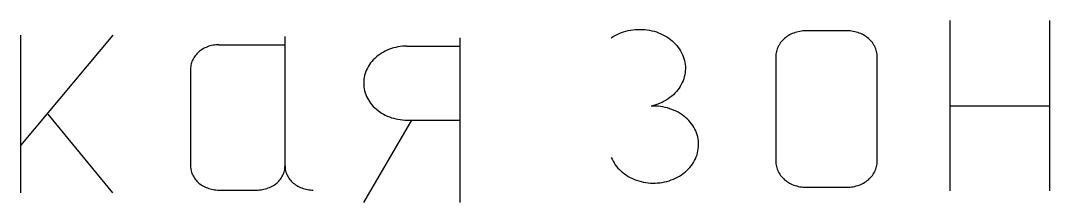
# Model space of a CAD drawing. Extents: x 8646 to 18206, y -17605 to -192.
# Drawn here: x 11150.675 to 11153.5, y -9040.853 to -9040.354 of the extents above; entities that cross this region are included whole.
import ezdxf

# ---------------------------------------------------------------- set-up
doc = ezdxf.new("R2010")
doc.units = 0
doc.layers.get('0').update_dxf_attribs({"linetype": 'CONTINUOUS'})

msp = doc.modelspace()

# ---------------------------------------------------------------- linework, layer by layer
at = {"color": 8, "linetype": 'CONTINUOUS'}
for p, q in [((11153.227, -9040.3544), (11153.227, -9040.8217)), ((11153.5003, -9040.3544), (11153.5003, -9040.8217)), ((11150.6749, -9040.3943), (11150.6749, -9040.8273)), ((11150.9282, -9040.3943), (11150.6749, -9040.6975)), ((11151.4011, -9040.753), (11151.4011, -9040.3984)), ((11152.297, -9040.4018), (11152.3022, -9040.3985)), ((11152.3022, -9040.3985), (11152.3076, -9040.3953)), ((11152.3076, -9040.3953), (11152.3132, -9040.3923)), ((11152.3132, -9040.3923), (11152.3191, -9040.3898)), ((11152.3191, -9040.3898), (11152.3249, -9040.3874)), ((11152.3249, -9040.3874), (11152.331, -9040.3853)), ((11152.331, -9040.3853), (11152.3373, -9040.3834)), ((11152.3373, -9040.3834), (11152.3436, -9040.3818)), ((11152.3436, -9040.3818), (11152.35, -9040.3805)), ((11152.35, -9040.3805), (11152.3564, -9040.3796)), ((11152.3564, -9040.3796), (11152.363, -9040.3789)), ((11152.363, -9040.3789), (11152.3695, -9040.3785)), ((11152.3695, -9040.3785), (11152.3761, -9040.3784)), ((11152.3761, -9040.3784), (11152.3826, -9040.3786)), ((11152.3826, -9040.3786), (11152.3892, -9040.3791)), ((11152.3892, -9040.3791), (11152.3956, -9040.3797)), ((11152.3956, -9040.3797), (11152.4022, -9040.3808)), ((11152.4022, -9040.3808), (11152.4085, -9040.3822)), ((11152.4085, -9040.3822), (11152.4148, -9040.3838)), ((11152.4148, -9040.3838), (11152.421, -9040.3857)), ((11152.421, -9040.3857), (11152.427, -9040.3879)), ((11152.427, -9040.3879), (11152.4329, -9040.3904)), ((11152.4329, -9040.3904), (11152.4387, -9040.3931)), ((11152.4387, -9040.3931), (11152.4442, -9040.3961)), ((11152.4442, -9040.3961), (11152.4497, -9040.3992)), ((11152.4497, -9040.3992), (11152.4548, -9040.4027)), ((11152.7796, -9040.3982), (11152.7762, -9040.4007)), ((11152.7831, -9040.3959), (11152.7796, -9040.3982)), ((11152.7867, -9040.3939), (11152.7831, -9040.3959)), ((11152.7905, -9040.3919), (11152.7867, -9040.3939)), ((11152.7942, -9040.3901), (11152.7905, -9040.3919)), ((11152.7982, -9040.3885), (11152.7942, -9040.3901)), ((11152.8022, -9040.387), (11152.7982, -9040.3885)), ((11152.8064, -9040.3858), (11152.8022, -9040.387)), ((11152.8106, -9040.3848), (11152.8064, -9040.3858)), ((11152.8148, -9040.3839), (11152.8106, -9040.3848)), ((11152.8192, -9040.3832), (11152.8148, -9040.3839)), ((11152.8235, -9040.3826), (11152.8192, -9040.3832)), ((11152.8279, -9040.3824), (11152.8235, -9040.3826)), ((11152.8323, -9040.3822), (11152.8279, -9040.3824)), ((11152.944, -9040.3822), (11152.8323, -9040.3822)), ((11152.9484, -9040.3824), (11152.944, -9040.3822)), ((11152.9527, -9040.3826), (11152.9484, -9040.3824)), ((11152.957, -9040.3832), (11152.9527, -9040.3826)), ((11152.9614, -9040.3839), (11152.957, -9040.3832)), ((11152.9656, -9040.3848), (11152.9614, -9040.3839)), ((11152.9699, -9040.3858), (11152.9656, -9040.3848)), ((11152.974, -9040.387), (11152.9699, -9040.3858)), ((11152.978, -9040.3885), (11152.974, -9040.387)), ((11152.982, -9040.3901), (11152.978, -9040.3885)), ((11152.9858, -9040.3919), (11152.982, -9040.3901)), ((11152.9896, -9040.3939), (11152.9858, -9040.3919)), ((11152.9932, -9040.3959), (11152.9896, -9040.3939)), ((11152.9966, -9040.3982), (11152.9932, -9040.3959)), ((11153, -9040.4007), (11152.9966, -9040.3982)), ((11151.1843, -9040.4279), (11151.1808, -9040.4295)), ((11151.188, -9040.4264), (11151.1843, -9040.4279)), ((11151.1917, -9040.425), (11151.188, -9040.4264)), ((11151.1956, -9040.4239), (11151.1917, -9040.425)), ((11151.1995, -9040.4229), (11151.1956, -9040.4239)), ((11151.2035, -9040.4221), (11151.1995, -9040.4229)), ((11151.2074, -9040.4215), (11151.2035, -9040.4221)), ((11151.2115, -9040.4209), (11151.2074, -9040.4215)), ((11151.2155, -9040.4207), (11151.2115, -9040.4209)), ((11151.2196, -9040.4206), (11151.2155, -9040.4207)), ((11151.2196, -9040.4206), (11151.4011, -9040.4206)), ((11151.7053, -9040.4279), (11151.6993, -9040.4293)), ((11151.7113, -9040.4266), (11151.7053, -9040.4279)), ((11151.7174, -9040.4256), (11151.7113, -9040.4266)), ((11151.7236, -9040.4249), (11151.7174, -9040.4256)), ((11151.7298, -9040.4245), (11151.7236, -9040.4249)), ((11151.736, -9040.4243), (11151.7298, -9040.4245)), ((11151.7356, -9040.4242), (11151.8804, -9040.4242)), ((11151.8813, -9040.4017), (11151.8813, -9040.8532)), ((11152.4548, -9040.4027), (11152.4599, -9040.4064)), ((11152.4599, -9040.4064), (11152.4645, -9040.4103)), ((11152.4645, -9040.4103), (11152.469, -9040.4144)), ((11152.469, -9040.4144), (11152.4732, -9040.4187)), ((11152.4732, -9040.4187), (11152.4773, -9040.4232)), ((11152.4773, -9040.4232), (11152.4809, -9040.4278)), ((11152.4809, -9040.4278), (11152.4843, -9040.4326)), ((11152.7541, -9040.4282), (11152.7526, -9040.4317)), ((11152.7558, -9040.4247), (11152.7541, -9040.4282)), ((11152.7577, -9040.4214), (11152.7558, -9040.4247)), ((11152.7597, -9040.418), (11152.7577, -9040.4214)), ((11152.7621, -9040.4149), (11152.7597, -9040.418)), ((11152.7646, -9040.4118), (11152.7621, -9040.4149)), ((11152.7672, -9040.4088), (11152.7646, -9040.4118)), ((11152.7701, -9040.406), (11152.7672, -9040.4088)), ((11152.7731, -9040.4033), (11152.7701, -9040.406)), ((11152.7762, -9040.4007), (11152.7731, -9040.4033)), ((11153.0032, -9040.4033), (11153, -9040.4007)), ((11153.0062, -9040.406), (11153.0032, -9040.4033)), ((11153.0091, -9040.4088), (11153.0062, -9040.406)), ((11153.0117, -9040.4118), (11153.0091, -9040.4088)), ((11153.0142, -9040.4149), (11153.0117, -9040.4118)), ((11153.0165, -9040.418), (11153.0142, -9040.4149)), ((11153.0185, -9040.4214), (11153.0165, -9040.418)), ((11153.0204, -9040.4247), (11153.0185, -9040.4214)), ((11153.0221, -9040.4282), (11153.0204, -9040.4247)), ((11153.0236, -9040.4317), (11153.0221, -9040.4282)), ((11151.1503, -9040.457), (11151.1486, -9040.46)), ((11151.1523, -9040.4539), (11151.1503, -9040.457)), ((11151.1544, -9040.4509), (11151.1523, -9040.4539)), ((11151.1567, -9040.448), (11151.1544, -9040.4509)), ((11151.1591, -9040.4453), (11151.1567, -9040.448)), ((11151.1619, -9040.4426), (11151.1591, -9040.4453)), ((11151.1646, -9040.4401), (11151.1619, -9040.4426)), ((11151.1676, -9040.4377), (11151.1646, -9040.4401)), ((11151.1707, -9040.4354), (11151.1676, -9040.4377)), ((11151.1739, -9040.4333), (11151.1707, -9040.4354)), ((11151.1773, -9040.4314), (11151.1739, -9040.4333)), ((11151.1808, -9040.4295), (11151.1773, -9040.4314)), ((11151.652, -9040.4542), (11151.6477, -9040.458)), ((11151.6565, -9040.4505), (11151.652, -9040.4542)), ((11151.6612, -9040.447), (11151.6565, -9040.4505)), ((11151.6661, -9040.4438), (11151.6612, -9040.447)), ((11151.6713, -9040.4408), (11151.6661, -9040.4438)), ((11151.6766, -9040.438), (11151.6713, -9040.4408)), ((11151.6821, -9040.4354), (11151.6766, -9040.438)), ((11151.6877, -9040.4332), (11151.6821, -9040.4354)), ((11151.6935, -9040.4311), (11151.6877, -9040.4332)), ((11151.6993, -9040.4293), (11151.6935, -9040.4311)), ((11152.4843, -9040.4326), (11152.4873, -9040.4375)), ((11152.4873, -9040.4375), (11152.4902, -9040.4427)), ((11152.4902, -9040.4427), (11152.4927, -9040.4479)), ((11152.4927, -9040.4479), (11152.4948, -9040.4532)), ((11152.4948, -9040.4532), (11152.4966, -9040.4586)), ((11152.7487, -9040.4501), (11152.7486, -9040.4538)), ((11152.7486, -9040.4538), (11152.7486, -9040.7402)), ((11152.749, -9040.4464), (11152.7487, -9040.4501)), ((11152.7496, -9040.4427), (11152.749, -9040.4464)), ((11152.7504, -9040.439), (11152.7496, -9040.4427)), ((11152.7514, -9040.4354), (11152.7504, -9040.439)), ((11152.7526, -9040.4317), (11152.7514, -9040.4354)), ((11153.0248, -9040.4354), (11153.0236, -9040.4317)), ((11153.0258, -9040.439), (11153.0248, -9040.4354)), ((11153.0267, -9040.4427), (11153.0258, -9040.439)), ((11153.0273, -9040.4464), (11153.0267, -9040.4427)), ((11153.0276, -9040.4501), (11153.0273, -9040.4464)), ((11153.0277, -9040.4538), (11153.0276, -9040.4501)), ((11153.0277, -9040.7402), (11153.0277, -9040.4538)), ((11151.142, -9040.4836), (11151.1419, -9040.4871)), ((11151.1423, -9040.4802), (11151.142, -9040.4836)), ((11151.1428, -9040.4767), (11151.1423, -9040.4802)), ((11151.1436, -9040.4732), (11151.1428, -9040.4767)), ((11151.1446, -9040.4699), (11151.1436, -9040.4732)), ((11151.1456, -9040.4665), (11151.1446, -9040.4699)), ((11151.1471, -9040.4633), (11151.1456, -9040.4665)), ((11151.1486, -9040.46), (11151.1471, -9040.4633)), ((11151.6274, -9040.4846), (11151.625, -9040.4895)), ((11151.6302, -9040.4799), (11151.6274, -9040.4846)), ((11151.6331, -9040.4752), (11151.6302, -9040.4799)), ((11151.6363, -9040.4706), (11151.6331, -9040.4752)), ((11151.6399, -9040.4662), (11151.6363, -9040.4706)), ((11151.6436, -9040.462), (11151.6399, -9040.4662)), ((11151.6477, -9040.458), (11151.6436, -9040.462)), ((11152.4966, -9040.4586), (11152.498, -9040.4641)), ((11152.498, -9040.4641), (11152.4992, -9040.4696)), ((11152.4992, -9040.4696), (11152.5, -9040.4752)), ((11152.5, -9040.4752), (11152.5005, -9040.4807)), ((11152.5005, -9040.4807), (11152.5005, -9040.4864)), ((11151.1419, -9040.4871), (11151.1419, -9040.753)), ((11151.6186, -9040.5101), (11151.6178, -9040.5154)), ((11151.6197, -9040.5049), (11151.6186, -9040.5101)), ((11151.6212, -9040.4996), (11151.6197, -9040.5049)), ((11151.623, -9040.4945), (11151.6212, -9040.4996)), ((11151.625, -9040.4895), (11151.623, -9040.4945)), ((11152.4976, -9040.5087), (11152.496, -9040.514)), ((11152.4989, -9040.5031), (11152.4976, -9040.5087)), ((11152.4998, -9040.4976), (11152.4989, -9040.5031)), ((11152.5004, -9040.4919), (11152.4998, -9040.4976)), ((11152.5005, -9040.4864), (11152.5004, -9040.4919)), ((11151.6173, -9040.5206), (11151.6172, -9040.5259)), ((11151.6172, -9040.5259), (11151.6173, -9040.5313)), ((11151.6178, -9040.5154), (11151.6173, -9040.5206)), ((11151.6173, -9040.5313), (11151.6178, -9040.5365)), ((11151.6178, -9040.5365), (11151.6186, -9040.5418)), ((11151.6186, -9040.5418), (11151.6197, -9040.5471)), ((11152.4833, -9040.5398), (11152.4798, -9040.5446)), ((11152.4864, -9040.5349), (11152.4833, -9040.5398)), ((11152.4894, -9040.5299), (11152.4864, -9040.5349)), ((11152.4919, -9040.5247), (11152.4894, -9040.5299)), ((11152.4941, -9040.5194), (11152.4919, -9040.5247)), ((11152.496, -9040.514), (11152.4941, -9040.5194)), ((11151.6197, -9040.5471), (11151.6212, -9040.5522)), ((11151.6212, -9040.5522), (11151.623, -9040.5573)), ((11151.623, -9040.5573), (11151.625, -9040.5624)), ((11151.625, -9040.5624), (11151.6274, -9040.5672)), ((11151.6274, -9040.5672), (11151.6302, -9040.572)), ((11152.4533, -9040.5693), (11152.448, -9040.5728)), ((11152.4583, -9040.5657), (11152.4533, -9040.5693)), ((11152.4631, -9040.5619), (11152.4583, -9040.5657)), ((11152.4677, -9040.5579), (11152.4631, -9040.5619)), ((11152.4719, -9040.5536), (11152.4677, -9040.5579)), ((11152.476, -9040.5492), (11152.4719, -9040.5536)), ((11152.4798, -9040.5446), (11152.476, -9040.5492)), ((11151.6302, -9040.572), (11151.6331, -9040.5767)), ((11151.6331, -9040.5767), (11151.6363, -9040.5813)), ((11151.6363, -9040.5813), (11151.6399, -9040.5857)), ((11151.6399, -9040.5857), (11151.6436, -9040.5898)), ((11151.6436, -9040.5898), (11151.6477, -9040.594)), ((11151.6477, -9040.594), (11151.652, -9040.5978)), ((11151.652, -9040.5978), (11151.6565, -9040.6014)), ((11152.4129, -9040.5877), (11152.4066, -9040.5892)), ((11152.4131, -9040.5891), (11152.4066, -9040.5892)), ((11152.4191, -9040.5858), (11152.4129, -9040.5877)), ((11152.4196, -9040.5892), (11152.4131, -9040.5891)), ((11152.4252, -9040.5838), (11152.4191, -9040.5858)), ((11152.4261, -9040.5896), (11152.4196, -9040.5892)), ((11152.4312, -9040.5814), (11152.4252, -9040.5838)), ((11152.4326, -9040.5904), (11152.4261, -9040.5896)), ((11152.437, -9040.5787), (11152.4312, -9040.5814)), ((11152.439, -9040.5914), (11152.4326, -9040.5904)), ((11152.4426, -9040.5759), (11152.437, -9040.5787)), ((11152.4453, -9040.5927), (11152.439, -9040.5914)), ((11152.448, -9040.5728), (11152.4426, -9040.5759)), ((11152.4515, -9040.5941), (11152.4453, -9040.5927)), ((11152.4577, -9040.5961), (11152.4515, -9040.5941)), ((11152.4637, -9040.5981), (11152.4577, -9040.5961)), ((11152.4695, -9040.6007), (11152.4637, -9040.5981)), ((11153.227, -9040.5881), (11153.5003, -9040.5881)), ((11150.9282, -9040.8273), (11150.7509, -9040.6108)), ((11151.6565, -9040.6014), (11151.6612, -9040.6049)), ((11151.6612, -9040.6049), (11151.6661, -9040.6081)), ((11151.6661, -9040.6081), (11151.6713, -9040.6111)), ((11151.6713, -9040.6111), (11151.6766, -9040.614)), ((11151.6766, -9040.614), (11151.6821, -9040.6164)), ((11151.6821, -9040.6164), (11151.6877, -9040.6187)), ((11151.6877, -9040.6187), (11151.6935, -9040.6208)), ((11151.6935, -9040.6208), (11151.6993, -9040.6225)), ((11151.6993, -9040.6225), (11151.7053, -9040.6241)), ((11151.7053, -9040.6241), (11151.7113, -9040.6253)), ((11151.7113, -9040.6253), (11151.7174, -9040.6262)), ((11151.7174, -9040.6262), (11151.7236, -9040.6269)), ((11152.4753, -9040.6032), (11152.4695, -9040.6007)), ((11152.4809, -9040.6061), (11152.4753, -9040.6032)), ((11152.4862, -9040.6093), (11152.4809, -9040.6061)), ((11152.4914, -9040.6127), (11152.4862, -9040.6093)), ((11152.4963, -9040.6163), (11152.4914, -9040.6127)), ((11152.501, -9040.6202), (11152.4963, -9040.6163)), ((11152.5054, -9040.6242), (11152.501, -9040.6202)), ((11152.5097, -9040.6285), (11152.5054, -9040.6242)), ((11151.6172, -9040.8532), (11151.7492, -9040.6275)), ((11151.7236, -9040.6269), (11151.7298, -9040.6274)), ((11151.7298, -9040.6274), (11151.736, -9040.6275)), ((11151.7351, -9040.6277), (11151.8822, -9040.6277)), ((11152.5137, -9040.633), (11152.5097, -9040.6285)), ((11152.5173, -9040.6375), (11152.5137, -9040.633)), ((11152.5207, -9040.6422), (11152.5173, -9040.6375)), ((11152.5237, -9040.6471), (11152.5207, -9040.6422)), ((11152.5265, -9040.6522), (11152.5237, -9040.6471)), ((11152.5289, -9040.6573), (11152.5265, -9040.6522)), ((11152.5311, -9040.6626), (11152.5289, -9040.6573)), ((11152.5329, -9040.6679), (11152.5311, -9040.6626)), ((11152.5344, -9040.6734), (11152.5329, -9040.6679)), ((11152.5355, -9040.6788), (11152.5344, -9040.6734)), ((11152.5363, -9040.6844), (11152.5355, -9040.6788)), ((11152.5352, -9040.7121), (11152.5361, -9040.7066)), ((11152.5361, -9040.7066), (11152.5367, -9040.7011)), ((11152.5368, -9040.6899), (11152.5363, -9040.6844)), ((11152.5367, -9040.7011), (11152.5369, -9040.6955)), ((11152.5369, -9040.6955), (11152.5368, -9040.6899)), ((11152.297, -9040.7298), (11152.2992, -9040.735)), ((11152.2992, -9040.735), (11152.3019, -9040.74)), ((11152.5228, -9040.7436), (11152.5256, -9040.7387)), ((11152.5256, -9040.7387), (11152.5283, -9040.7335)), ((11152.5283, -9040.7335), (11152.5305, -9040.7283)), ((11152.5305, -9040.7283), (11152.5325, -9040.723)), ((11152.5325, -9040.723), (11152.534, -9040.7176)), ((11152.534, -9040.7176), (11152.5352, -9040.7121)), ((11151.1419, -9040.753), (11151.142, -9040.7565)), ((11151.142, -9040.7565), (11151.1423, -9040.7599)), ((11151.1423, -9040.7599), (11151.1428, -9040.7634)), ((11151.1428, -9040.7634), (11151.1436, -9040.7668)), ((11151.1436, -9040.7668), (11151.1446, -9040.7702)), ((11151.3984, -9040.7702), (11151.3994, -9040.7668)), ((11151.3994, -9040.7668), (11151.4002, -9040.7634)), ((11151.4002, -9040.7634), (11151.4007, -9040.7599)), ((11151.4007, -9040.7599), (11151.401, -9040.7565)), ((11151.401, -9040.7565), (11151.4011, -9040.753)), ((11151.4011, -9040.753), (11151.4012, -9040.7565)), ((11151.4012, -9040.7565), (11151.4015, -9040.7599)), ((11151.4015, -9040.7599), (11151.402, -9040.7634)), ((11151.402, -9040.7634), (11151.4029, -9040.7668)), ((11151.4029, -9040.7668), (11151.4038, -9040.7702)), ((11152.3019, -9040.74), (11152.3049, -9040.745)), ((11152.3049, -9040.745), (11152.3081, -9040.7498)), ((11152.3081, -9040.7498), (11152.3117, -9040.7545)), ((11152.3117, -9040.7545), (11152.3155, -9040.759)), ((11152.3155, -9040.759), (11152.3197, -9040.7633)), ((11152.3197, -9040.7633), (11152.324, -9040.7674)), ((11152.324, -9040.7674), (11152.3285, -9040.7714)), ((11152.4996, -9040.7702), (11152.5041, -9040.7663)), ((11152.5041, -9040.7663), (11152.5084, -9040.7621)), ((11152.5084, -9040.7621), (11152.5125, -9040.7577)), ((11152.5125, -9040.7577), (11152.5162, -9040.7532)), ((11152.5162, -9040.7532), (11152.5197, -9040.7484)), ((11152.5197, -9040.7484), (11152.5228, -9040.7436)), ((11152.7486, -9040.7402), (11152.7487, -9040.744)), ((11152.7487, -9040.744), (11152.749, -9040.7477)), ((11152.749, -9040.7477), (11152.7496, -9040.7514)), ((11152.7496, -9040.7514), (11152.7504, -9040.755)), ((11152.7504, -9040.755), (11152.7514, -9040.7587)), ((11152.7514, -9040.7587), (11152.7526, -9040.7623)), ((11152.7526, -9040.7623), (11152.7541, -9040.7658)), ((11152.7541, -9040.7658), (11152.7558, -9040.7693)), ((11153.0204, -9040.7693), (11153.0221, -9040.7658)), ((11153.0221, -9040.7658), (11153.0236, -9040.7623)), ((11153.0236, -9040.7623), (11153.0248, -9040.7587)), ((11153.0248, -9040.7587), (11153.0258, -9040.755)), ((11153.0258, -9040.755), (11153.0267, -9040.7514)), ((11153.0267, -9040.7514), (11153.0273, -9040.7477)), ((11153.0273, -9040.7477), (11153.0276, -9040.744)), ((11153.0276, -9040.744), (11153.0277, -9040.7402)), ((11151.1446, -9040.7702), (11151.1456, -9040.7735)), ((11151.1456, -9040.7735), (11151.1471, -9040.7768)), ((11151.1471, -9040.7768), (11151.1486, -9040.7801)), ((11151.1486, -9040.7801), (11151.1503, -9040.7832)), ((11151.1503, -9040.7832), (11151.1523, -9040.7863)), ((11151.1523, -9040.7863), (11151.1544, -9040.7892)), ((11151.1544, -9040.7892), (11151.1567, -9040.7921)), ((11151.1567, -9040.7921), (11151.1591, -9040.7948)), ((11151.1591, -9040.7948), (11151.1619, -9040.7975)), ((11151.3812, -9040.7975), (11151.3838, -9040.7948)), ((11151.3838, -9040.7948), (11151.3863, -9040.7921)), ((11151.3863, -9040.7921), (11151.3886, -9040.7892)), ((11151.3886, -9040.7892), (11151.3907, -9040.7863)), ((11151.3907, -9040.7863), (11151.3926, -9040.7832)), ((11151.3926, -9040.7832), (11151.3943, -9040.7801)), ((11151.3943, -9040.7801), (11151.3959, -9040.7768)), ((11151.3959, -9040.7768), (11151.3973, -9040.7735)), ((11151.3973, -9040.7735), (11151.3984, -9040.7702)), ((11151.4038, -9040.7702), (11151.4049, -9040.7735)), ((11151.4049, -9040.7735), (11151.4064, -9040.7768)), ((11151.4064, -9040.7768), (11151.4078, -9040.7801)), ((11151.4078, -9040.7801), (11151.4095, -9040.7832)), ((11151.4095, -9040.7832), (11151.4115, -9040.7863)), ((11151.4115, -9040.7863), (11151.4136, -9040.7892)), ((11151.4136, -9040.7892), (11151.416, -9040.7921)), ((11151.416, -9040.7921), (11151.4184, -9040.7948)), ((11151.4184, -9040.7948), (11151.4211, -9040.7975)), ((11152.3285, -9040.7714), (11152.3335, -9040.7751)), ((11152.3335, -9040.7751), (11152.3385, -9040.7786)), ((11152.3385, -9040.7786), (11152.3438, -9040.7818)), ((11152.3438, -9040.7818), (11152.3492, -9040.7849)), ((11152.3492, -9040.7849), (11152.355, -9040.7877)), ((11152.355, -9040.7877), (11152.3608, -9040.7901)), ((11152.3608, -9040.7901), (11152.3667, -9040.7923)), ((11152.3667, -9040.7923), (11152.3728, -9040.7944)), ((11152.3728, -9040.7944), (11152.379, -9040.796)), ((11152.379, -9040.796), (11152.3853, -9040.7974)), ((11152.4433, -9040.797), (11152.4496, -9040.7956)), ((11152.4496, -9040.7956), (11152.4558, -9040.7938)), ((11152.4558, -9040.7938), (11152.4618, -9040.7917)), ((11152.4618, -9040.7917), (11152.4677, -9040.7895)), ((11152.4677, -9040.7895), (11152.4735, -9040.7869)), ((11152.4735, -9040.7869), (11152.4792, -9040.784)), ((11152.4792, -9040.784), (11152.4846, -9040.781)), ((11152.4846, -9040.781), (11152.4898, -9040.7776)), ((11152.4898, -9040.7776), (11152.4948, -9040.774)), ((11152.4948, -9040.774), (11152.4996, -9040.7702)), ((11152.7558, -9040.7693), (11152.7577, -9040.7727)), ((11152.7577, -9040.7727), (11152.7597, -9040.776)), ((11152.7597, -9040.776), (11152.7621, -9040.7791)), ((11152.7621, -9040.7791), (11152.7646, -9040.7823)), ((11152.7646, -9040.7823), (11152.7672, -9040.7852)), ((11152.7672, -9040.7852), (11152.7701, -9040.7881)), ((11152.7701, -9040.7881), (11152.7731, -9040.7909)), ((11152.7731, -9040.7909), (11152.7762, -9040.7934)), ((11152.7762, -9040.7934), (11152.7796, -9040.7958)), ((11152.7796, -9040.7958), (11152.7831, -9040.7981)), ((11152.9932, -9040.7981), (11152.9966, -9040.7958)), ((11152.9966, -9040.7958), (11153, -9040.7934)), ((11153, -9040.7934), (11153.0032, -9040.7909)), ((11153.0032, -9040.7909), (11153.0062, -9040.7881)), ((11153.0062, -9040.7881), (11153.0091, -9040.7852)), ((11153.0091, -9040.7852), (11153.0117, -9040.7823)), ((11153.0117, -9040.7823), (11153.0142, -9040.7791)), ((11153.0142, -9040.7791), (11153.0165, -9040.776)), ((11153.0165, -9040.776), (11153.0185, -9040.7727)), ((11153.0185, -9040.7727), (11153.0204, -9040.7693)), ((11151.1619, -9040.7975), (11151.1646, -9040.8001)), ((11151.1646, -9040.8001), (11151.1676, -9040.8024)), ((11151.1676, -9040.8024), (11151.1707, -9040.8047)), ((11151.1707, -9040.8047), (11151.1739, -9040.8068)), ((11151.1739, -9040.8068), (11151.1773, -9040.8087)), ((11151.1773, -9040.8087), (11151.1808, -9040.8106)), ((11151.1808, -9040.8106), (11151.1843, -9040.8123)), ((11151.1843, -9040.8123), (11151.188, -9040.8137)), ((11151.188, -9040.8137), (11151.1917, -9040.815)), ((11151.1917, -9040.815), (11151.1956, -9040.8163)), ((11151.1956, -9040.8163), (11151.1995, -9040.8173)), ((11151.1995, -9040.8173), (11151.2035, -9040.818)), ((11151.2035, -9040.818), (11151.2074, -9040.8187)), ((11151.2074, -9040.8187), (11151.2115, -9040.8191)), ((11151.2115, -9040.8191), (11151.2155, -9040.8194)), ((11151.2155, -9040.8194), (11151.2196, -9040.8195)), ((11151.2196, -9040.8195), (11151.3234, -9040.8195)), ((11151.3234, -9040.8195), (11151.3274, -9040.8194)), ((11151.3274, -9040.8194), (11151.3315, -9040.8191)), ((11151.3315, -9040.8191), (11151.3355, -9040.8187)), ((11151.3355, -9040.8187), (11151.3396, -9040.818)), ((11151.3396, -9040.818), (11151.3434, -9040.8173)), ((11151.3434, -9040.8173), (11151.3474, -9040.8163)), ((11151.3474, -9040.8163), (11151.3512, -9040.815)), ((11151.3512, -9040.815), (11151.355, -9040.8137)), ((11151.355, -9040.8137), (11151.3587, -9040.8123)), ((11151.3587, -9040.8123), (11151.3622, -9040.8106)), ((11151.3622, -9040.8106), (11151.3657, -9040.8087)), ((11151.3657, -9040.8087), (11151.3691, -9040.8068)), ((11151.3691, -9040.8068), (11151.3723, -9040.8047)), ((11151.3723, -9040.8047), (11151.3755, -9040.8024)), ((11151.3755, -9040.8024), (11151.3784, -9040.8001)), ((11151.3784, -9040.8001), (11151.3812, -9040.7975)), ((11151.4211, -9040.7975), (11151.4239, -9040.8001)), ((11151.4239, -9040.8001), (11151.4268, -9040.8024)), ((11151.4268, -9040.8024), (11151.43, -9040.8047)), ((11151.43, -9040.8047), (11151.4332, -9040.8068)), ((11151.4332, -9040.8068), (11151.4366, -9040.8087)), ((11151.4366, -9040.8087), (11151.44, -9040.8106)), ((11151.44, -9040.8106), (11151.4436, -9040.8123)), ((11151.4436, -9040.8123), (11151.4473, -9040.8137)), ((11151.4473, -9040.8137), (11151.451, -9040.815)), ((11151.451, -9040.815), (11151.4548, -9040.8163)), ((11151.4548, -9040.8163), (11151.4588, -9040.8173)), ((11151.4588, -9040.8173), (11151.4627, -9040.818)), ((11151.4627, -9040.818), (11151.4667, -9040.8187)), ((11151.4667, -9040.8187), (11151.4708, -9040.8191)), ((11151.4708, -9040.8191), (11151.4748, -9040.8194)), ((11151.4748, -9040.8194), (11151.4788, -9040.8195)), ((11152.3853, -9040.7974), (11152.3917, -9040.7985)), ((11152.3917, -9040.7985), (11152.3981, -9040.7993)), ((11152.3981, -9040.7993), (11152.4046, -9040.8)), ((11152.4046, -9040.8), (11152.411, -9040.8001)), ((11152.411, -9040.8001), (11152.4177, -9040.8001)), ((11152.4177, -9040.8001), (11152.4241, -9040.7998)), ((11152.4241, -9040.7998), (11152.4306, -9040.7992)), ((11152.4306, -9040.7992), (11152.437, -9040.7983)), ((11152.437, -9040.7983), (11152.4433, -9040.797)), ((11152.7831, -9040.7981), (11152.7867, -9040.8001)), ((11152.7867, -9040.8001), (11152.7905, -9040.8021)), ((11152.7905, -9040.8021), (11152.7942, -9040.804)), ((11152.7942, -9040.804), (11152.7982, -9040.8055)), ((11152.7982, -9040.8055), (11152.8022, -9040.807)), ((11152.8022, -9040.807), (11152.8064, -9040.8082)), ((11152.8064, -9040.8082), (11152.8106, -9040.8093)), ((11152.8106, -9040.8093), (11152.8148, -9040.8102)), ((11152.8148, -9040.8102), (11152.8192, -9040.8108)), ((11152.8192, -9040.8108), (11152.8235, -9040.8113)), ((11152.8235, -9040.8113), (11152.8279, -9040.8116)), ((11152.8279, -9040.8116), (11152.8323, -9040.8117)), ((11152.8323, -9040.8117), (11152.944, -9040.8117)), ((11152.944, -9040.8117), (11152.9484, -9040.8116)), ((11152.9484, -9040.8116), (11152.9527, -9040.8113)), ((11152.9527, -9040.8113), (11152.957, -9040.8108)), ((11152.957, -9040.8108), (11152.9614, -9040.8102)), ((11152.9614, -9040.8102), (11152.9656, -9040.8093)), ((11152.9656, -9040.8093), (11152.9699, -9040.8082)), ((11152.9699, -9040.8082), (11152.974, -9040.807)), ((11152.974, -9040.807), (11152.978, -9040.8055)), ((11152.978, -9040.8055), (11152.982, -9040.804)), ((11152.982, -9040.804), (11152.9858, -9040.8021)), ((11152.9858, -9040.8021), (11152.9896, -9040.8001)), ((11152.9896, -9040.8001), (11152.9932, -9040.7981))]:
    msp.add_line(p, q, dxfattribs=at)

doc.saveas('drawing.dxf')
